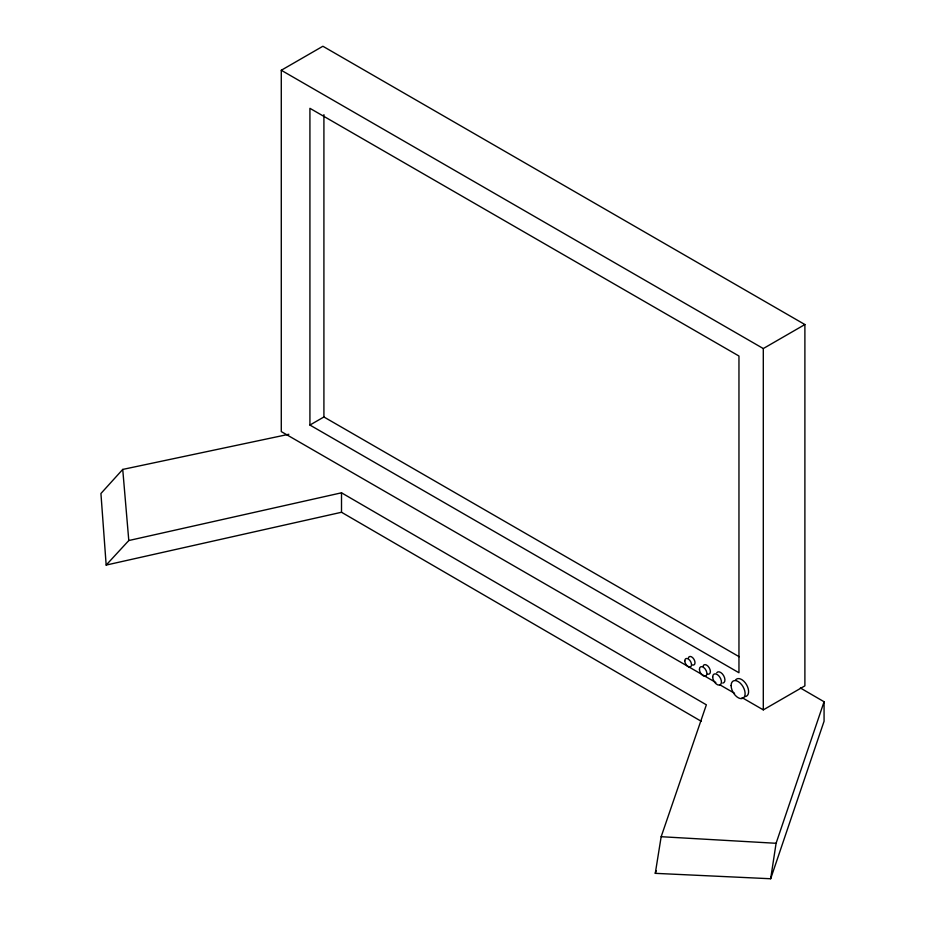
<?xml version="1.0" encoding="UTF-8"?>
<svg xmlns="http://www.w3.org/2000/svg" width="925" height="925" viewBox="0 0 925 925"><rect width="100%" height="100%" fill="white"/><g stroke="black" fill="none" stroke-linecap="round" stroke-linejoin="round"><path stroke-width="1.39" d="M288.843 434.276L122.736 469.426L100.929 493.499L106.167 565.071L128.795 540.535L341.51 492.805L706.365 704.815L661.167 836.709L655.282 873.339L770.664 878.75L776.087 843.288L824.071 701.751L800.368 687.98M770.664 878.75L824.071 721.211L824.071 701.751M655.282 873.339L656.207 870.622M715.846 682.488L281.281 431.593L281.281 70.265L322.883 46.25L804.889 324.536L804.889 685.864L763.298 709.88L742.07 697.623M309.921 425.049L738.959 672.753L738.959 356.021L309.921 108.318L309.921 425.049L323.912 416.978L739.191 656.738M281.281 70.265L763.298 348.552L804.889 324.536M106.167 565.071L341.51 512.265L701.37 721.361M661.167 836.709L776.087 843.288M719.592 684.65L734.577 693.299M122.736 469.426L128.795 540.535M763.298 348.552L763.298 709.88M341.51 492.805L341.51 512.265M323.912 114.631L323.912 416.978M735.548 680.048A9.898 5.712 60 0 1 746.556 684.731A9.898 5.712 60 0 1 745.099 696.594M688.408 657.895A4.752 2.74 60 0 1 694.028 659.398A4.752 2.74 60 0 1 692.513 665.017M703.046 666.243A5.272 3.041 60 0 1 709.29 667.908A5.272 3.041 60 0 1 707.613 674.152M716.748 672.729A6.198 3.584 60 0 1 723.651 675.666A6.198 3.584 60 0 1 722.737 683.101M684.801 660.843A4.752 2.74 60 0 0 689.842 667.11A4.752 2.74 60 0 0 689.842 660.392A4.752 2.74 60 0 0 684.801 660.843M699.439 669.295A5.272 3.041 60 0 0 705.035 676.256A5.272 3.041 60 0 0 705.035 668.798A5.272 3.041 60 0 0 699.439 669.295M731.12 685.564A9.898 5.712 60 0 0 741.619 698.618A9.898 5.712 60 0 0 741.619 684.627A9.898 5.712 60 0 0 731.12 685.564M712.678 676.938A6.198 3.584 60 0 0 719.257 685.124A6.198 3.584 60 0 0 719.257 676.348A6.198 3.584 60 0 0 712.678 676.938"/></g></svg>
